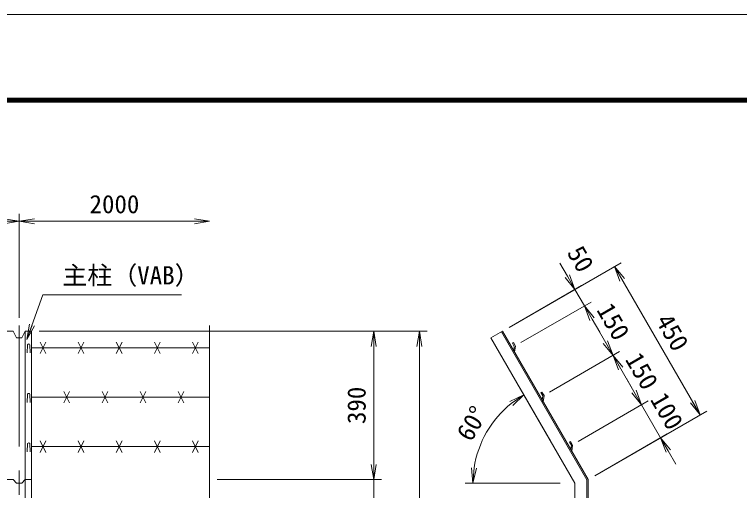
# Model space of a CAD drawing. Units: millimetres, scale not verified. Extents: x -4200 to 4200, y -2970 to 2970.
# Drawn here: x -1532 to 372, y 1720 to 2970 of the extents above; entities that cross this region are included whole.
import ezdxf
from ezdxf.enums import TextEntityAlignment as Align

# ---------------------------------------------------------------- set-up
doc = ezdxf.new("R2010")
doc.units = ezdxf.units.MM
doc.header["$LTSCALE"] = 10
doc.linetypes.add('USER1', pattern=[50.8, 31.75, -6.35, 6.35, -6.35])
for name, color, linetype, lineweight in [('0-0_D-STR1', 1, 'Continuous', 18), ('0-1_D-BMK', 2, 'USER1', 13), ('0-2_D-STR-DIM', 7, 'Continuous', 13), ('0-3_D-STR3', 3, 'Continuous', 13), ('0-7_D-STR-TXT', 7, 'Continuous', 13), ('0-8_0', 7, 'Continuous', 18), ('0-B_D-TTL', 7, 'Continuous', 18)]:
    doc.layers.add(name, color=color, linetype=linetype, lineweight=lineweight)
doc.styles.add('ＭＳ ゴシック', font='')
doc.styles.get('ＭＳ ゴシック').set_extended_font_data('MS Gothic')

# ---------------------------------------------------------------- blocks, each defined once
blk = doc.blocks.new('_Open')
at = {"layer": '0-8_0'}
blk.add_line((-10, 1.667), (0, 0), dxfattribs=at)
blk.add_lwpolyline([(-10, -1.667), (0, 0), (-10, 0)], dxfattribs=at)

msp = doc.modelspace()

# ---------------------------------------------------------------- linework, layer by layer
at = {"layer": '0-0_D-STR1'}
for p, q in [((-1503.9, -411.84), (-1503.9, 2137.87)), ((-1487.4, -411.84), (-1487.4, 2137.87)), ((-281.07, 2120.37), (-250.76, 2137.87)), ((-253.36, 2136.37), (-28.76, 1747.36)), ((-250.76, 2137.87), (-25.76, 1748.16)), ((-60.76, 1738.78), (-281.07, 2120.37)), ((-1497.9, 2102.45), (-1498.65, 2080.95)), ((-1491.9, 2102.45), (-1491.15, 2080.95)), ((-224.64, 2106.63), (-222.04, 2108.13)), ((-224.64, 2106.63), (-219.7, 2098.07)), ((-222.04, 2108.13), (-216.54, 2098.6)), ((-216.54, 2098.6), (-218.95, 2082.77)), ((-1497.9, 1972.55), (-1498.65, 1951.05)), ((-1491.9, 1972.55), (-1491.15, 1951.05)), ((-149.64, 1976.72), (-147.04, 1978.22)), ((-147.04, 1978.22), (-141.54, 1968.7)), ((-141.54, 1968.7), (-143.95, 1952.87)), ((-146.24, 1956.83), (-143.95, 1952.87)), ((-74.64, 1846.82), (-72.04, 1848.32)), ((-72.04, 1848.32), (-66.54, 1838.79)), ((-1497.9, 1842.64), (-1498.65, 1821.14)), ((-1491.9, 1842.64), (-1491.15, 1821.14)), ((-74.64, 1846.82), (-69.7, 1838.26)), ((-69.7, 1838.26), (-71.24, 1826.93)), ((-66.54, 1838.79), (-68.95, 1822.97)), ((-71.24, 1826.93), (-68.95, 1822.97)), ((-60.76, -411.84), (-60.76, 1738.78)), ((-28.76, -411.84), (-28.76, 1747.36)), ((-25.76, -411.84), (-25.76, 1748.16))]:
    msp.add_line(p, q, dxfattribs=at)
for points in [[(-1552.4, 2137.87), (-1535.9, 2137.87), (-1526.9, 2120.37), (-1512.9, 2120.37), (-1503.9, 2137.87), (-1487.4, 2137.87)], [(-219.7, 2098.07), (-221.24, 2086.73), (-218.95, 2082.77)], [(-149.64, 1976.72), (-144.7, 1968.17), (-146.24, 1956.83)], [(-1552.4, 1748.16), (-1535.9, 1748.16), (-1526.9, 1738.78), (-1512.9, 1738.78), (-1503.9, 1748.16), (-1487.4, 1748.16)]]:
    msp.add_lwpolyline(points, dxfattribs=at)
for centre in [(-1494.9, 2101.2), (-1494.9, 1971.3), (-1494.9, 1841.39)]:
    msp.add_arc(centre, 3.25, 22.61986, 157.38014, dxfattribs=at)
at = {"layer": '0-1_D-BMK'}
msp.add_line((-1519.9, 2152.87), (-1519.9, -426.84), dxfattribs=at)
at = {"layer": '0-2_D-STR-DIM'}
for p, q in [((-1519.9, 2172.87), (-1519.9, 2446.66)), ((-1519.9, 2172.87), (-1519.9, 2446.66)), ((-3519.9, 2426.66), (-1519.9, 2426.66)), ((-1519.9, 2426.66), (-1019.9, 2426.66)), ((-233.44, 2147.87), (60.9, 2317.81)), ((-80.35, 2282.45), (-100.35, 2317.09)), ((43.58, 2307.81), (268.58, 1918.1)), ((-233.44, 2147.87), (-43.03, 2257.81)), ((-60.35, 2247.81), (-35.35, 2204.51)), ((-202.38, 2108.07), (-18.03, 2214.51)), ((-202.38, 2108.07), (-18.03, 2214.51)), ((-35.35, 2204.51), (39.65, 2074.6)), ((-1019.9, 2152.61), (-1019.9, 878.81)), ((-15.35, 2169.86), (4.65, 2135.22)), ((-1467.4, 2137.87), (-568.85, 2137.87)), ((-1467.4, 2137.87), (-448.85, 2137.87)), ((-588.85, 1748.16), (-588.85, 2137.87)), ((-468.85, 2137.87), (-468.85, -111.84)), ((-127.38, 1978.17), (56.97, 2084.6)), ((-127.38, 1978.17), (56.97, 2084.6)), ((39.65, 2074.6), (114.65, 1944.7)), ((94.65, 1979.34), (74.65, 2013.98)), ((-123.88, 1848.11), (-204.53, 1987.81)), ((-52.38, 1848.26), (131.97, 1954.7)), ((-52.38, 1848.26), (131.97, 1954.7)), ((114.65, 1944.7), (164.65, 1858.1)), ((-8.44, 1758.16), (285.9, 1928.1)), ((-8.44, 1758.16), (181.97, 1868.1)), ((-588.85, 1788.16), (-588.85, 1828.16)), ((184.65, 1823.45), (204.65, 1788.81)), ((-999.9, 1748.16), (-568.85, 1748.16)), ((-999.9, 1748.16), (-568.85, 1748.16)), ((-588.85, 1748.16), (-588.85, 1688.16)), ((-98.88, 1738.78), (-348.31, 1738.78))]:
    msp.add_line(p, q, dxfattribs=at)
msp.add_arc((-60.76, 1738.78), 267.55, 128.57404, 171.42596, dxfattribs=at)
at = {"layer": '0-3_D-STR3'}
for p, q in [((-1487.4, 2094.57), (-1019.9, 2094.57)), ((-1464.9, 2109.57), (-1449.9, 2079.57)), ((-1464.9, 2079.57), (-1449.9, 2109.57)), ((-1364.9, 2109.57), (-1349.9, 2079.57)), ((-1364.9, 2079.57), (-1349.9, 2109.57)), ((-1264.9, 2109.57), (-1249.9, 2079.57)), ((-1264.9, 2079.57), (-1249.9, 2109.57)), ((-1164.9, 2109.57), (-1149.9, 2079.57)), ((-1164.9, 2079.57), (-1149.9, 2109.57)), ((-1064.9, 2109.57), (-1049.9, 2079.57)), ((-1064.9, 2079.57), (-1049.9, 2109.57)), ((-1487.4, 1964.67), (-1019.9, 1964.67)), ((-1402.4, 1949.67), (-1387.4, 1979.67)), ((-1402.4, 1979.67), (-1387.4, 1949.67)), ((-1302.4, 1949.67), (-1287.4, 1979.67)), ((-1302.4, 1979.67), (-1287.4, 1949.67)), ((-1202.4, 1949.67), (-1187.4, 1979.67)), ((-1202.4, 1979.67), (-1187.4, 1949.67)), ((-1102.4, 1949.67), (-1087.4, 1979.67)), ((-1102.4, 1979.67), (-1087.4, 1949.67)), ((-1464.9, 1849.76), (-1449.9, 1819.76)), ((-1464.9, 1819.76), (-1449.9, 1849.76)), ((-1364.9, 1849.76), (-1349.9, 1819.76)), ((-1364.9, 1819.76), (-1349.9, 1849.76)), ((-1264.9, 1849.76), (-1249.9, 1819.76)), ((-1264.9, 1819.76), (-1249.9, 1849.76)), ((-1164.9, 1849.76), (-1149.9, 1819.76)), ((-1164.9, 1819.76), (-1149.9, 1849.76)), ((-1064.9, 1849.76), (-1049.9, 1819.76)), ((-1064.9, 1819.76), (-1049.9, 1849.76)), ((-1487.4, 1834.76), (-1019.9, 1834.76))]:
    msp.add_line(p, q, dxfattribs=at)
at = {"layer": '0-7_D-STR-TXT'}
msp.add_lwpolyline([(-1093.69, 2233.73), (-1457.56, 2233.73), (-1499.16, 2118.52)], dxfattribs=at)
at = {"layer": '0-B_D-TTL', "color": 2}
msp.add_lwpolyline([(-4200, 2970), (4200, 2970), (4200, -2970), (-4200, -2970)], close=True, dxfattribs=at)
at = {"layer": '0-B_D-TTL'}
for points in [[(-3930, 2750), (3930, 2750), (3930, -2750), (-3930, -2750)], [(-3927.5, 2747.5), (3927.5, 2747.5), (3927.5, -2747.5), (-3927.5, -2747.5)], [(-3925, 2745), (3925, 2745), (3925, -2745), (-3925, -2745)], [(-3922.5, 2742.5), (3922.5, 2742.5), (3922.5, -2742.5), (-3922.5, -2742.5)], [(-3920, 2740), (3920, 2740), (3920, -2740), (-3920, -2740)]]:
    msp.add_lwpolyline(points, close=True, dxfattribs=at)

# ---------------------------------------------------------------- block references
at = {"layer": '0-2_D-STR-DIM', "xscale": 4, "yscale": 4}
for p in [(-1519.9, 2426.66), (-1019.9, 2426.66)]:
    msp.add_blockref('_Open', p, dxfattribs=at)
for p, rotation in [((-1519.9, 2426.66), 180), ((43.58, 2307.81), 120), ((-60.35, 2247.81), 300), ((-35.35, 2204.51), 120), ((-35.35, 2204.51), 120), ((-588.85, 2137.87), 90), ((-468.85, 2137.87), 90), ((39.65, 2074.6), 300), ((39.65, 2074.6), 120), ((114.65, 1944.7), 300), ((114.65, 1944.7), 300), ((-194.53, 1970.49), 34.28702), ((268.58, 1918.1), 300), ((164.65, 1858.1), 120), ((-588.85, 1748.16), 270), ((-588.85, 1748.16), 270), ((-328.31, 1738.78), 265.71298)]:
    msp.add_blockref('_Open', p, dxfattribs=dict(at, rotation=rotation))
at = {"layer": '0-7_D-STR-TXT', "xscale": 4, "yscale": 4, "rotation": 250.14821}
msp.add_blockref('_Open', (-1499.84, 2116.64), dxfattribs=at)

# ---------------------------------------------------------------- texts
at = {"layer": '0-2_D-STR-DIM', "style": 'ＭＳ ゴシック'}
msp.add_text('2000', height=48.09, dxfattribs=at).set_placement((-1335.17, 2433.4), align=Align.BOTTOM_LEFT)
for s, rotation, p in [('50', 300, (-94.99, 2337.12)), ('150', 300, (-17.34, 2186.8)), ('450', 300, (137.67, 2158.33)), ('150', 300, (57.66, 2056.9)), ('390', 90, (-595.6, 1894.13)), ('100', 300, (123.4, 1951.62)), ('60°', 60, (-320.34, 1837.77))]:
    msp.add_text(s, height=48.09, rotation=rotation, dxfattribs=at).set_placement(p, align=Align.BOTTOM_LEFT)
at = {"layer": '0-7_D-STR-TXT', "style": 'ＭＳ ゴシック'}
msp.add_text('主柱（VAB）', height=48.09, dxfattribs=at).set_placement((-1406.64, 2246.32), align=Align.BOTTOM_LEFT)

doc.saveas('drawing.dxf')
